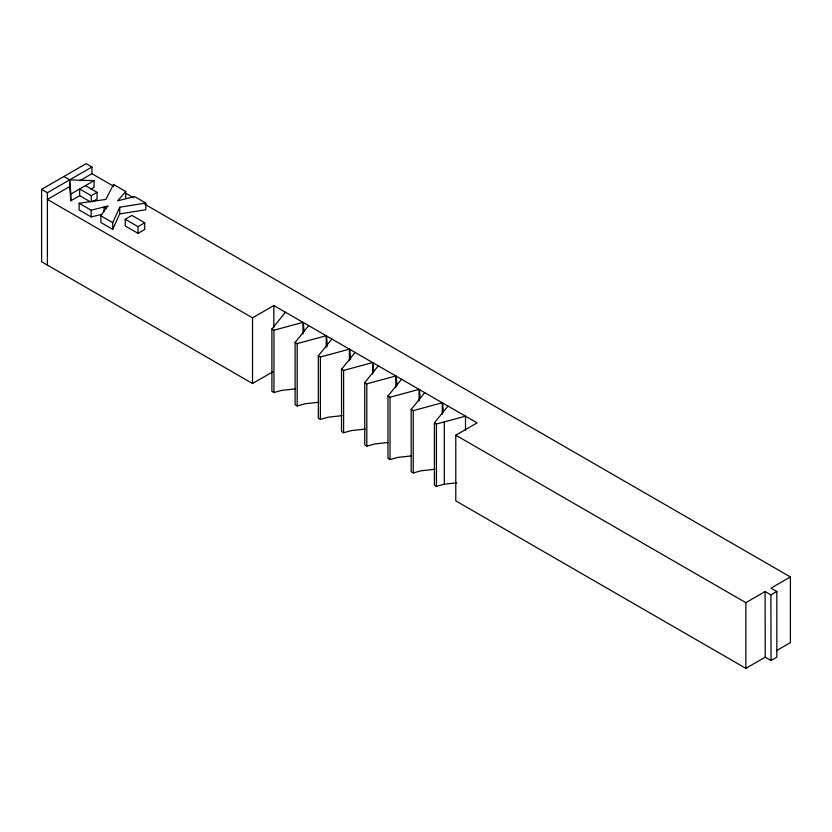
<?xml version="1.0" encoding="UTF-8"?>
<svg xmlns="http://www.w3.org/2000/svg" width="832" height="832" viewBox="0 0 832 832"><rect width="100%" height="100%" fill="white"/><g stroke="black" fill="none" stroke-linecap="round" stroke-linejoin="round"><path stroke-width="1.25" d="M112.715 229.351L112.715 222.654L119.746 207.21L145.766 203.06L145.766 209.758L119.746 213.907L112.715 229.351L100.859 222.498L100.859 215.8L105.872 208.104L108.212 205.92L91.135 210.194L79.134 203.258L79.134 209.966L91.135 216.892L101.67 214.479M125.726 198.193L125.726 191.485L113.537 184.444L105.872 199.42L79.134 203.258M125.726 191.485L117.676 200.834L134.534 196.57L145.766 203.06M295.506 388.856L281.809 390.374L273.946 392.538L271.898 391.352L271.898 329.025L285.459 312.239M318.729 402.262L305.032 403.78L297.17 405.943L295.11 404.758L295.11 342.43L308.672 325.634M341.942 415.667L328.245 417.186L320.382 419.349L318.323 418.163L318.323 355.836L331.885 339.04M365.154 429.073L351.458 430.591L343.595 432.754L341.536 431.569L341.536 369.242L355.098 352.446M388.378 442.478L374.681 443.997L366.818 446.16L364.759 444.964L364.759 382.637L378.321 365.851M411.59 455.874L397.894 457.392L390.031 459.555L387.972 458.37L387.972 396.042L401.534 379.257M434.803 469.279L421.106 470.798L413.244 472.961L411.185 471.775L411.185 409.448L424.746 392.652M456.778 482.82L444.319 484.203L436.405 486.335L434.408 485.181L434.408 422.854L447.97 406.058M272.719 371.862L252.522 383.521L41.6 261.747L41.6 189.363L86.143 163.654L91.946 167.003L91.946 173.701L113.308 186.046M41.6 189.363L47.403 192.712L91.946 167.003M63.866 176.509L69.67 179.858L69.67 186.566L47.403 199.42L252.522 317.845L273.842 305.531L477.1 422.885L455.78 435.188L455.78 500.864L745.857 668.346L765.232 657.166L771.035 660.514L776.838 657.166L776.838 591.49L771.035 588.141L790.4 576.95L790.4 642.637L776.412 650.707M79.695 180.773L91.946 173.701M90.21 201.77L79.654 195.676L70.855 200.762L70.855 194.064L94.068 180.658L94.068 187.356L90.844 189.218M79.654 195.676L79.654 188.978L91.26 195.676L97.063 192.327L97.063 199.035L92.227 201.822M125.237 219.284L131.945 215.405L144.716 222.789L144.716 229.486L138.018 233.355L125.237 225.982L125.237 219.284L138.018 226.658L144.716 222.789M455.78 435.188L745.857 602.67L765.097 591.562L770.91 594.911L771.035 660.514M770.91 594.911L776.838 591.49M271.898 329.025L273.946 330.21L302.983 322.348L302.983 333.944M295.11 342.43L297.17 343.616L326.196 335.754L326.196 347.35M318.323 355.836L320.382 357.022L349.409 349.159L349.409 360.755M341.536 369.242L343.595 370.427L372.632 362.565L372.632 374.15M364.759 382.637L366.818 383.833L395.845 375.97L395.845 387.556M387.972 396.042L390.031 397.228L419.058 389.376L419.058 400.962M411.185 409.448L413.244 410.634L442.27 402.771L442.27 414.367M434.408 422.854L436.405 424.008L465.494 416.177L465.494 430.342M94.068 180.658L69.67 179.858L70.855 194.064M125.684 193.18L133.557 197.725M144.799 204.225L790.4 576.95M85.457 185.63L97.063 192.327M100.859 215.8L112.715 222.654M69.67 186.566L70.855 200.762M442.655 402.99L443.342 411.902M419.442 389.594L420.129 398.497M396.219 376.189L396.916 385.102M373.006 362.783L373.693 371.696M349.794 349.378L350.574 359.559M326.57 335.972L327.361 346.164M303.358 322.577L304.044 331.479M765.097 591.562L765.232 657.166M745.857 602.67L745.857 668.346M444.319 421.876L444.319 484.203M436.405 424.008L436.405 486.335M413.244 410.634L413.244 472.961M390.031 397.228L390.031 459.555M366.818 383.833L366.818 446.16M343.595 370.427L343.595 432.754M320.382 357.022L320.382 419.349M297.17 343.616L297.17 405.943M273.842 305.531L273.842 327.423M273.946 330.21L273.946 392.538M252.522 317.845L252.522 383.521M138.018 226.658L138.018 233.355M119.746 207.21L119.746 213.907M113.537 184.444L113.537 186.68M106.319 206.523L106.319 208.759M104.01 207.241L104.01 211.702M91.26 195.676L91.26 201.261M91.135 210.194L91.135 216.892M47.403 192.712L47.403 265.096"/></g></svg>
